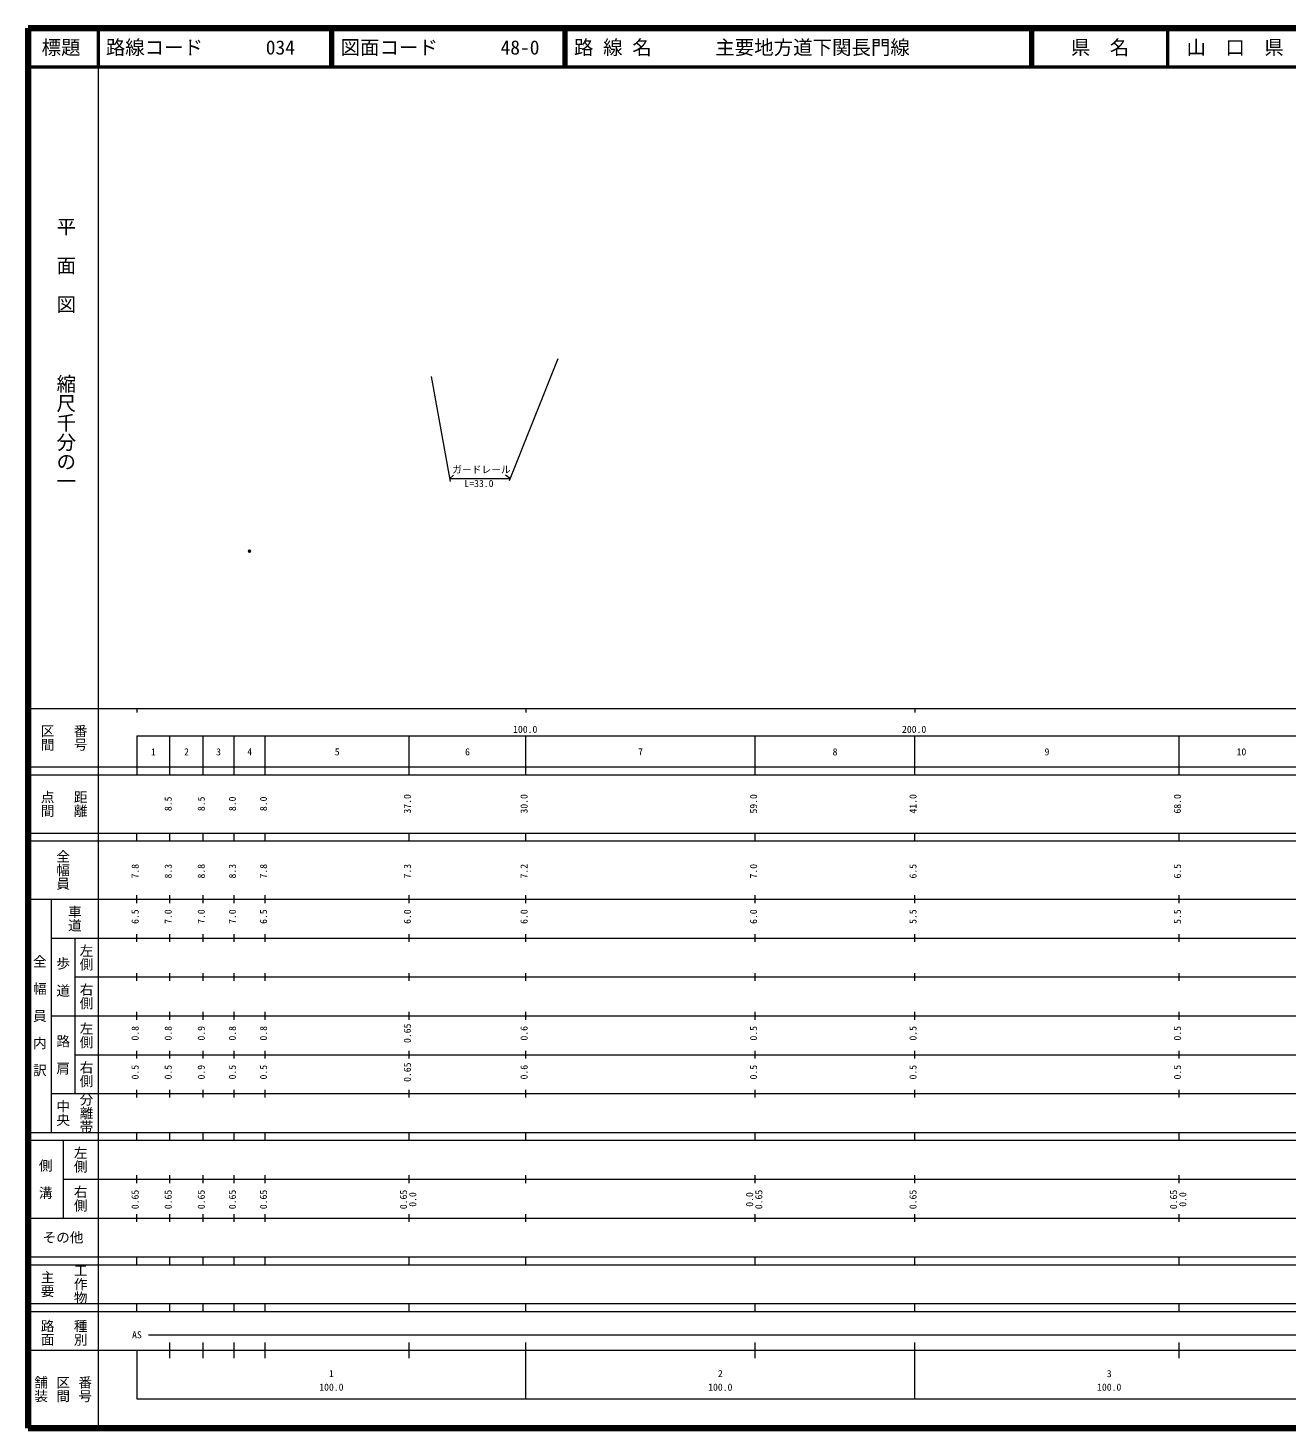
# Model space of a CAD drawing. Units: millimetres, scale not verified. Extents: x 40000 to 680000, y 20000 to 380000.
# Drawn here: x 40000 to 363711, y 20000 to 380000 of the extents above; entities that cross this region are included whole.
import ezdxf
from ezdxf.enums import TextEntityAlignment as Align

# ---------------------------------------------------------------- set-up
doc = ezdxf.new("R2010")
doc.units = ezdxf.units.MM
doc.header["$LTSCALE"] = 1000
doc.header["$PDMODE"] = 32
doc.header["$PDSIZE"] = 500
for name, color, linetype, lineweight in [('M-TTL', 2, 'Continuous', 140), ('M-TTL-LINE', 7, 'Continuous', 50), ('名称未設定-18', 7, 'Continuous', 13), ('名称未設定-21', 7, 'Continuous', 13)]:
    doc.layers.add(name, color=color, linetype=linetype, lineweight=lineweight)
doc.layers.add('M-TTL-TXT', color=7, linetype='Continuous')
doc.layers.add('名称未設定-20', color=6, linetype='Continuous')
doc.styles.add('@ＭＳ ゴシック', font='')
doc.styles.add('ＭＳ ゴシック', font='')
doc.styles.get('@ＭＳ ゴシック').set_extended_font_data('@MS Gothic')
doc.styles.get('ＭＳ ゴシック').set_extended_font_data('MS Gothic')

msp = doc.modelspace()

# ---------------------------------------------------------------- linework, layer by layer
at = {"layer": 'M-TTL'}
for p, q in [((40000, 380000), (40000, 20000)), ((680000, 380000), (40000, 380000)), ((40000, 20000), (680000, 20000))]:
    msp.add_line(p, q, dxfattribs=at)
at = {"layer": 'M-TTL-LINE'}
for p, q in [((58000, 380000), (58000, 370000)), ((117750, 380000), (117750, 370000)), ((118250, 380000), (118250, 370000)), ((177750, 380000), (177750, 370000)), ((178250, 380000), (178250, 370000)), ((297750, 380000), (297750, 370000)), ((298250, 380000), (298250, 370000)), ((333000, 380000), (333000, 370000)), ((40000, 370000), (680000, 370000))]:
    msp.add_line(p, q, dxfattribs=at)
at = {"layer": '名称未設定-18'}
for p, q in [((176193, 294932), (163715, 263561)), ((143632, 290398), (148538, 263412)), ((148464, 264156), (149430, 264973)), ((148464, 264156), (163951, 264156)), ((163951, 264156), (162737, 264973))]:
    msp.add_line(p, q, dxfattribs=at)
at = {"layer": '名称未設定-20'}
msp.add_point((96962, 245472), dxfattribs=at)
at = {"layer": '名称未設定-21'}
for p, q in [((58000, 370000), (58000, 20000)), ((40000, 205000), (579000, 205000)), ((68000, 205000), (68000, 204000)), ((168000, 205000), (168000, 204000)), ((268000, 205000), (268000, 204000)), ((68000, 198000), (579000, 198000)), ((68000, 198000), (68000, 188000)), ((76500, 188000), (76500, 198000)), ((85000, 188000), (85000, 198000)), ((93000, 188000), (93000, 198000)), ((101000, 188000), (101000, 198000)), ((138000, 188000), (138000, 198000)), ((168000, 188000), (168000, 198000)), ((227000, 188000), (227000, 198000)), ((268000, 188000), (268000, 198000)), ((336000, 188000), (336000, 198000)), ((40000, 190000), (579000, 190000)), ((40000, 188000), (579000, 188000)), ((40000, 173000), (579000, 173000)), ((68000, 171000), (68000, 173000)), ((76500, 171000), (76500, 173000)), ((85000, 171000), (85000, 173000)), ((93000, 171000), (93000, 173000)), ((101000, 171000), (101000, 173000)), ((138000, 171000), (138000, 173000)), ((168000, 171000), (168000, 173000)), ((227000, 171000), (227000, 173000)), ((268000, 171000), (268000, 173000)), ((336000, 171000), (336000, 173000)), ((40000, 171000), (579000, 171000)), ((40000, 156000), (579000, 156000)), ((46000, 96000), (46000, 156000)), ((68000, 155000), (68000, 157000)), ((76500, 155000), (76500, 157000)), ((85000, 155000), (85000, 157000)), ((93000, 155000), (93000, 157000)), ((101000, 155000), (101000, 157000)), ((138000, 155000), (138000, 157000)), ((168000, 155000), (168000, 157000)), ((227000, 155000), (227000, 157000)), ((268000, 155000), (268000, 157000)), ((336000, 155000), (336000, 157000)), ((46000, 146000), (579000, 146000)), ((52000, 146000), (52000, 106000)), ((68000, 145000), (68000, 147000)), ((76500, 145000), (76500, 147000)), ((85000, 145000), (85000, 147000)), ((93000, 145000), (93000, 147000)), ((101000, 145000), (101000, 147000)), ((138000, 145000), (138000, 147000)), ((168000, 145000), (168000, 147000)), ((227000, 145000), (227000, 147000)), ((268000, 145000), (268000, 147000)), ((336000, 145000), (336000, 147000)), ((68000, 135000), (68000, 137000)), ((76500, 135000), (76500, 137000)), ((85000, 135000), (85000, 137000)), ((93000, 135000), (93000, 137000)), ((101000, 135000), (101000, 137000)), ((138000, 135000), (138000, 137000)), ((168000, 135000), (168000, 137000)), ((227000, 135000), (227000, 137000)), ((268000, 135000), (268000, 137000)), ((336000, 135000), (336000, 137000)), ((52000, 136000), (579000, 136000)), ((46000, 126000), (579000, 126000)), ((68000, 125000), (68000, 127000)), ((76500, 125000), (76500, 127000)), ((85000, 125000), (85000, 127000)), ((93000, 125000), (93000, 127000)), ((101000, 125000), (101000, 127000)), ((138000, 125000), (138000, 127000)), ((168000, 125000), (168000, 127000)), ((227000, 125000), (227000, 127000)), ((268000, 125000), (268000, 127000)), ((336000, 125000), (336000, 127000)), ((52000, 116000), (579000, 116000)), ((68000, 115000), (68000, 117000)), ((76500, 115000), (76500, 117000)), ((85000, 115000), (85000, 117000)), ((93000, 115000), (93000, 117000)), ((101000, 115000), (101000, 117000)), ((138000, 115000), (138000, 117000)), ((168000, 115000), (168000, 117000)), ((227000, 115000), (227000, 117000)), ((268000, 115000), (268000, 117000)), ((336000, 115000), (336000, 117000)), ((46000, 106000), (579000, 106000)), ((68000, 105000), (68000, 107000)), ((76500, 105000), (76500, 107000)), ((85000, 105000), (85000, 107000)), ((93000, 105000), (93000, 107000)), ((101000, 105000), (101000, 107000)), ((138000, 105000), (138000, 107000)), ((168000, 105000), (168000, 107000)), ((227000, 105000), (227000, 107000)), ((268000, 105000), (268000, 107000)), ((336000, 105000), (336000, 107000)), ((40000, 96000), (579000, 96000)), ((40000, 94000), (579000, 94000)), ((49000, 94000), (49000, 74000)), ((68000, 94000), (68000, 96000)), ((76500, 94000), (76500, 96000)), ((85000, 94000), (85000, 96000)), ((93000, 94000), (93000, 96000)), ((101000, 94000), (101000, 96000)), ((138000, 94000), (138000, 96000)), ((168000, 94000), (168000, 96000)), ((227000, 94000), (227000, 96000)), ((268000, 94000), (268000, 96000)), ((336000, 94000), (336000, 96000)), ((49000, 84000), (579000, 84000)), ((68000, 83000), (68000, 85000)), ((76500, 83000), (76500, 85000)), ((85000, 83000), (85000, 85000)), ((93000, 83000), (93000, 85000)), ((101000, 83000), (101000, 85000)), ((138000, 83000), (138000, 85000)), ((168000, 83000), (168000, 85000)), ((227000, 83000), (227000, 85000)), ((268000, 83000), (268000, 85000)), ((336000, 83000), (336000, 85000)), ((40000, 74000), (579000, 74000)), ((68000, 73000), (68000, 75000)), ((76500, 73000), (76500, 75000)), ((85000, 73000), (85000, 75000)), ((93000, 73000), (93000, 75000)), ((101000, 73000), (101000, 75000)), ((138000, 73000), (138000, 75000)), ((168000, 73000), (168000, 75000)), ((227000, 73000), (227000, 75000)), ((268000, 73000), (268000, 75000)), ((336000, 73000), (336000, 75000)), ((40000, 64000), (579000, 64000)), ((40000, 62000), (579000, 62000)), ((68000, 62000), (68000, 64000)), ((76500, 62000), (76500, 64000)), ((85000, 62000), (85000, 64000)), ((93000, 62000), (93000, 64000)), ((101000, 62000), (101000, 64000)), ((138000, 62000), (138000, 64000)), ((168000, 62000), (168000, 64000)), ((227000, 62000), (227000, 64000)), ((268000, 62000), (268000, 64000)), ((336000, 62000), (336000, 64000)), ((40000, 52000), (579000, 52000)), ((68000, 50000), (68000, 52000)), ((76500, 50000), (76500, 52000)), ((85000, 50000), (85000, 52000)), ((93000, 50000), (93000, 52000)), ((101000, 50000), (101000, 52000)), ((138000, 50000), (138000, 52000)), ((168000, 50000), (168000, 52000)), ((227000, 50000), (227000, 52000)), ((268000, 50000), (268000, 52000)), ((336000, 50000), (336000, 52000)), ((40000, 50000), (579000, 50000)), ((71000, 44000), (565000, 44000)), ((40000, 40000), (579000, 40000)), ((68000, 40000), (68000, 27500)), ((76500, 38000), (76500, 42000)), ((85000, 38000), (85000, 42000)), ((93000, 38000), (93000, 42000)), ((101000, 38000), (101000, 42000)), ((138000, 38000), (138000, 42000)), ((168000, 27500), (168000, 42000)), ((227000, 38000), (227000, 42000)), ((268000, 27500), (268000, 42000)), ((336000, 38000), (336000, 42000)), ((68000, 27500), (579000, 27500))]:
    msp.add_line(p, q, dxfattribs=at)

# ---------------------------------------------------------------- texts
at = {"layer": 'M-TTL-TXT', "style": 'ＭＳ ゴシック'}
for s, p in [('標題', (48500, 375000)), ('県\u3000名', (315625, 375000)), ('山\u3000口\u3000県', (350375, 375000))]:
    msp.add_text(s, height=3666, dxfattribs=at).set_placement(p, align=Align.MIDDLE_CENTER)
for s, p in [('路線コード', (60000, 375000)), ('034', (101142, 375000)), ('図面コード', (120380, 375000)), ('48-0', (161521, 375000)), ('路 線 名', (180380, 375000)), ('主要地方道下関長門線', (216734, 375000))]:
    msp.add_text(s, height=3666, dxfattribs=at).set_placement(p, align=Align.MIDDLE_LEFT)
at = {"layer": '名称未設定-18', "style": 'ＭＳ ゴシック'}
for s, p in [('ガードレール', (149091, 264981)), ('L=33.0', (152214, 261413))]:
    msp.add_text(s, height=1833, dxfattribs=at).set_placement(p, align=Align.BOTTOM_LEFT)
at = {"layer": '名称未設定-21', "style": '@ＭＳ ゴシック'}
for s, p in [('平  面  図', (49777, 306475)), ('縮尺千分の一', (49777, 261030))]:
    msp.add_text(s, height=3666, rotation=270, dxfattribs=at).set_placement(p, align=Align.MIDDLE_RIGHT)
for s, p in [('区間', (45000, 197500)), ('番号', (53500, 197500)), ('点間', (45000, 180500)), ('距離', (53500, 180500)), ('全幅員', (49000, 163500)), ('車道', (52000, 151000)), ('左側', (55000, 141000)), ('全\u3000幅\u3000員\u3000内\u3000訳', (43000, 126000)), ('歩\u3000道', (49000, 136000)), ('右側', (55000, 131000)), ('左側', (55000, 121000)), ('路\u3000肩', (49000, 116000)), ('右側', (55000, 111000)), ('分離帯', (55000, 101000)), ('中央', (49000, 101000)), ('左側', (53500, 89000)), ('側\u3000溝', (44500, 84000)), ('右側', (53500, 79000)), ('工作物', (53500, 57000)), ('主要', (45000, 57000)), ('路面', (45000, 44500)), ('種別', (53500, 44500)), ('舗装', (43333, 30000)), ('区間', (49000, 30000)), ('番号', (54667, 30000))]:
    msp.add_text(s, height=2566, rotation=270, dxfattribs=at).set_placement(p, align=Align.MIDDLE_CENTER)
at = {"layer": '名称未設定-21', "style": 'ＭＳ ゴシック'}
for s, p in [('100.0', (167844, 198195)), ('200.0', (267844, 198195)), ('1', (72250, 192405)), ('2', (80750, 192405)), ('3', (89000, 192405)), ('4', (97000, 192405)), ('5', (119500, 192405)), ('6', (153000, 192405)), ('7', (197500, 192405)), ('8', (247500, 192405)), ('9', (302000, 192405)), ('10', (352000, 192405)), ('AS', (68000, 42500)), ('1', (118000, 32523)), ('2', (218000, 32523)), ('3', (318000, 32523)), ('100.0', (118000, 29033)), ('100.0', (218000, 29033)), ('100.0', (318000, 29033))]:
    msp.add_text(s, height=1833, dxfattribs=at).set_placement(p, align=Align.BOTTOM_CENTER)
for s, p in [('8.5', (77500, 180500)), ('8.5', (86000, 180500)), ('8.0', (94000, 180500)), ('8.0', (102000, 180500)), ('37.0', (139000, 180500)), ('30.0', (169000, 180500)), ('59.0', (228000, 180500)), ('41.0', (269000, 180500)), ('68.0', (337000, 180500)), ('7.8', (69000, 163174)), ('8.3', (77500, 163174)), ('8.8', (86000, 163174)), ('8.3', (94000, 163174)), ('7.8', (102000, 163174)), ('7.3', (139000, 163174)), ('7.2', (169000, 163174)), ('7.0', (228000, 163174)), ('6.5', (269000, 163174)), ('6.5', (337000, 163174)), ('6.5', (69000, 151500)), ('7.0', (77500, 151500)), ('7.0', (86000, 151500)), ('7.0', (94000, 151500)), ('6.5', (102000, 151500)), ('6.0', (139000, 151500)), ('6.0', (169000, 151500)), ('6.0', (228000, 151500)), ('5.5', (269000, 151500)), ('5.5', (337000, 151500)), ('0.8', (69000, 121500)), ('0.8', (77500, 121500)), ('0.9', (86000, 121500)), ('0.8', (94000, 121500)), ('0.8', (102000, 121500)), ('0.65', (139000, 121500)), ('0.6', (169000, 121500)), ('0.5', (228000, 121500)), ('0.5', (269000, 121500)), ('0.5', (337000, 121500)), ('0.5', (69000, 111500)), ('0.5', (77500, 111500)), ('0.9', (86000, 111500)), ('0.5', (94000, 111500)), ('0.5', (102000, 111500)), ('0.65', (139000, 111500)), ('0.6', (169000, 111500)), ('0.5', (228000, 111500)), ('0.5', (269000, 111500)), ('0.5', (337000, 111500)), ('0.65', (69000, 78764)), ('0.65', (77500, 78764)), ('0.65', (86000, 78764)), ('0.65', (94000, 78764)), ('0.65', (102000, 78764)), ('0.65', (138000, 78764)), ('0.0', (140370, 78764)), ('0.0', (227000, 78764)), ('0.65', (229370, 78764)), ('0.65', (269000, 78764)), ('0.65', (336000, 78764)), ('0.0', (338370, 78764))]:
    msp.add_text(s, height=1833, rotation=90, dxfattribs=at).set_placement(p, align=Align.BOTTOM_CENTER)
msp.add_text('その他', height=2566, dxfattribs=at).set_placement((49000, 69000), align=Align.MIDDLE_CENTER)

doc.saveas('drawing.dxf')
